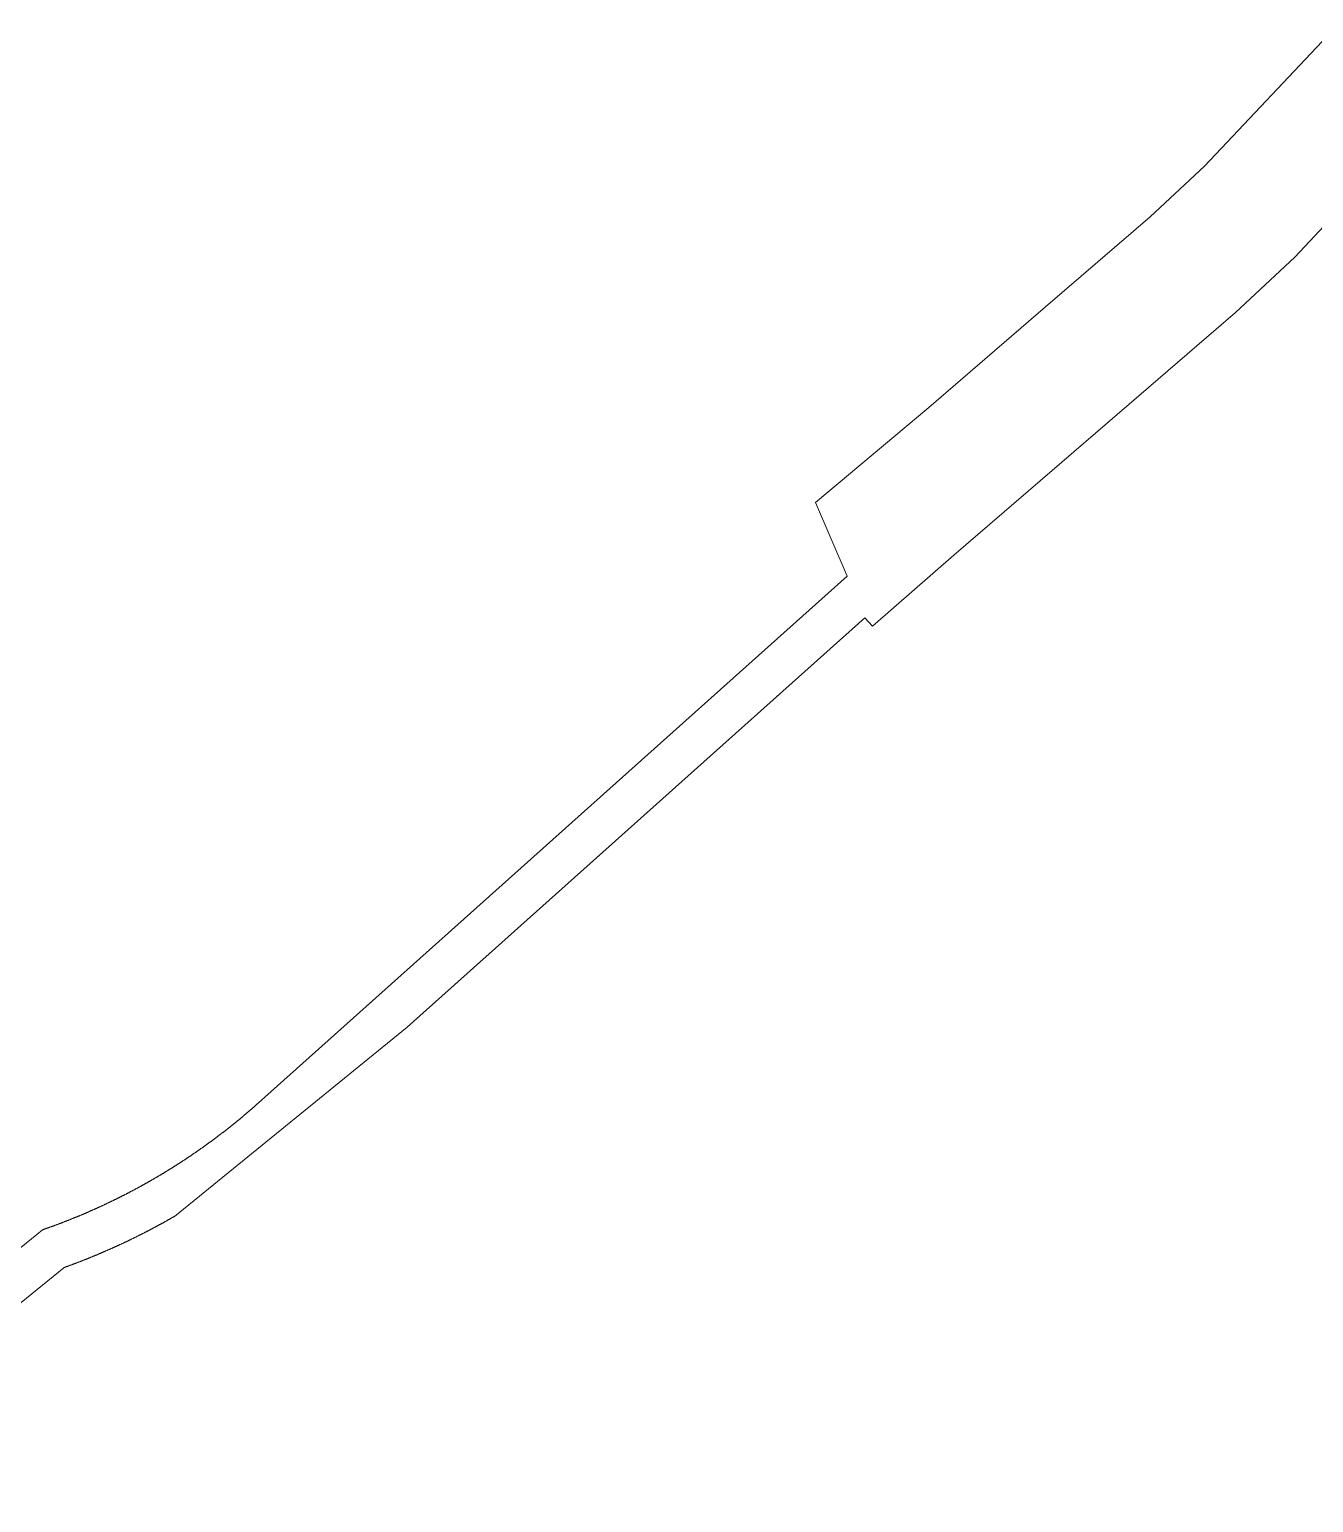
# Model space of a CAD drawing. Extents: x 174934 to 192674, y 648863 to 672607.
# Drawn here: x 189013.8 to 189313.9, y 650905.3 to 651249.6 of the extents above; entities that cross this region are included whole.
import ezdxf

# ---------------------------------------------------------------- set-up
doc = ezdxf.new("R2010")
doc.units = 0
doc.layers.add('pspecial', color=7, linetype='Continuous', lineweight=0)

msp = doc.modelspace()

# ---------------------------------------------------------------- linework, layer by layer
at = {"layer": 'pspecial', "flags": 128}
for points in [[(189318.59, 651249.61), (189288.43, 651217.64), (189275.7, 651205.79), (189251.25, 651184.76), (189223.96, 651161.24), (189197.47, 651138.99), (189197.47, 651138.99), (189204.89, 651121.77), (189067.32, 650998.69), (189067.24, 650998.62), (189067.17, 650998.56), (189067.09, 650998.49), (189067.02, 650998.43), (189066.94, 650998.36), (189066.87, 650998.29), (189066.79, 650998.23), (189066.72, 650998.16), (189066.64, 650998.09), (189066.57, 650998.03), (189066.49, 650997.96), (189066.42, 650997.89), (189066.34, 650997.83), (189066.27, 650997.76), (189066.19, 650997.7), (189066.12, 650997.63), (189066.04, 650997.57), (189065.97, 650997.5), (189065.89, 650997.43), (189065.82, 650997.37), (189065.74, 650997.3), (189065.67, 650997.24), (189065.59, 650997.17), (189065.51, 650997.11), (189065.44, 650997.04), (189065.36, 650996.97), (189065.29, 650996.91), (189065.21, 650996.84), (189065.14, 650996.78), (189065.06, 650996.71), (189064.98, 650996.65), (189064.91, 650996.58), (189064.83, 650996.52), (189064.76, 650996.45), (189064.68, 650996.39), (189064.6, 650996.32), (189064.53, 650996.26), (189064.45, 650996.19), (189064.38, 650996.13), (189064.3, 650996.06), (189064.22, 650996), (189064.15, 650995.94), (189064.07, 650995.87), (189063.99, 650995.81), (189063.92, 650995.74), (189063.84, 650995.68), (189063.76, 650995.61), (189063.69, 650995.55), (189063.61, 650995.49), (189063.53, 650995.42), (189063.46, 650995.36), (189063.38, 650995.29), (189063.3, 650995.23), (189063.23, 650995.16), (189063.15, 650995.1), (189063.07, 650995.04), (189063, 650994.97), (189062.92, 650994.91), (189062.84, 650994.85), (189062.76, 650994.78), (189062.69, 650994.72), (189062.61, 650994.66), (189062.53, 650994.59), (189062.46, 650994.53), (189062.38, 650994.46), (189062.3, 650994.4), (189062.22, 650994.34), (189062.15, 650994.27), (189062.07, 650994.21), (189061.99, 650994.15), (189061.91, 650994.09), (189061.84, 650994.02), (189061.76, 650993.96), (189061.68, 650993.9), (189061.6, 650993.83), (189061.52, 650993.77), (189061.45, 650993.71), (189061.37, 650993.65), (189061.29, 650993.58), (189061.21, 650993.52), (189061.13, 650993.46), (189061.06, 650993.4), (189060.98, 650993.33), (189060.9, 650993.27), (189060.82, 650993.21), (189060.74, 650993.15), (189060.67, 650993.08), (189060.59, 650993.02), (189060.51, 650992.96), (189060.43, 650992.9), (189060.35, 650992.84), (189060.27, 650992.77), (189060.2, 650992.71), (189060.12, 650992.65), (189060.04, 650992.59), (189059.96, 650992.53), (189059.88, 650992.46), (189059.8, 650992.4), (189059.72, 650992.34), (189059.64, 650992.28), (189059.57, 650992.22), (189059.49, 650992.16), (189059.41, 650992.1), (189059.33, 650992.03), (189059.25, 650991.97), (189059.17, 650991.91), (189059.09, 650991.85), (189059.01, 650991.79), (189058.93, 650991.73), (189058.85, 650991.67), (189058.77, 650991.61), (189058.7, 650991.55), (189058.62, 650991.48), (189058.54, 650991.42), (189058.46, 650991.36), (189058.38, 650991.3), (189058.3, 650991.24), (189058.22, 650991.18), (189058.14, 650991.12), (189058.06, 650991.06), (189057.98, 650991), (189057.9, 650990.94), (189057.82, 650990.88), (189057.74, 650990.82), (189057.66, 650990.76), (189057.58, 650990.7), (189057.5, 650990.64), (189057.42, 650990.58), (189057.34, 650990.52), (189057.26, 650990.46), (189057.18, 650990.4), (189057.1, 650990.34), (189057.02, 650990.28), (189056.94, 650990.22), (189056.86, 650990.16), (189056.78, 650990.1), (189056.7, 650990.04), (189056.62, 650989.98), (189056.54, 650989.92), (189056.46, 650989.86), (189056.38, 650989.8), (189056.3, 650989.74), (189056.22, 650989.68), (189056.14, 650989.62), (189056.05, 650989.57), (189055.97, 650989.51), (189055.89, 650989.45), (189055.81, 650989.39), (189055.73, 650989.33), (189055.65, 650989.27), (189055.57, 650989.21), (189055.49, 650989.15), (189055.41, 650989.09), (189055.33, 650989.04), (189055.25, 650988.98), (189055.17, 650988.92), (189055.08, 650988.86), (189055, 650988.8), (189054.92, 650988.74), (189054.84, 650988.69), (189054.76, 650988.63), (189054.68, 650988.57), (189054.6, 650988.51), (189054.51, 650988.45), (189054.43, 650988.39), (189054.35, 650988.34), (189054.27, 650988.28), (189054.19, 650988.22), (189054.11, 650988.16), (189054.03, 650988.11), (189053.94, 650988.05), (189053.86, 650987.99), (189053.78, 650987.93), (189053.7, 650987.88), (189053.62, 650987.82), (189053.54, 650987.76), (189053.45, 650987.7), (189053.37, 650987.65), (189053.29, 650987.59), (189053.21, 650987.53), (189053.13, 650987.47), (189053.04, 650987.42), (189052.96, 650987.36), (189052.88, 650987.3), (189052.8, 650987.25), (189052.71, 650987.19), (189052.63, 650987.13), (189052.55, 650987.08), (189052.47, 650987.02), (189052.38, 650986.96), (189052.3, 650986.91), (189052.22, 650986.85), (189052.14, 650986.79), (189052.05, 650986.74), (189051.97, 650986.68), (189051.89, 650986.62), (189051.81, 650986.57), (189051.72, 650986.51), (189051.64, 650986.45), (189051.56, 650986.4), (189051.48, 650986.34), (189051.39, 650986.29), (189051.31, 650986.23), (189051.23, 650986.17), (189051.14, 650986.12), (189051.06, 650986.06), (189050.98, 650986.01), (189050.9, 650985.95), (189050.81, 650985.9), (189050.73, 650985.84), (189050.65, 650985.79), (189050.56, 650985.73), (189050.48, 650985.67), (189050.4, 650985.62), (189050.31, 650985.56), (189050.23, 650985.51), (189050.15, 650985.45), (189050.06, 650985.4), (189049.98, 650985.34), (189049.9, 650985.29), (189049.81, 650985.23), (189049.73, 650985.18), (189049.64, 650985.12), (189049.56, 650985.07), (189049.48, 650985.01), (189049.39, 650984.96), (189049.31, 650984.91), (189049.23, 650984.85), (189049.14, 650984.8), (189049.06, 650984.74), (189048.97, 650984.69), (189048.89, 650984.63), (189048.81, 650984.58), (189048.72, 650984.52), (189048.64, 650984.47), (189048.55, 650984.42), (189048.47, 650984.36), (189048.39, 650984.31), (189048.3, 650984.25), (189048.22, 650984.2), (189048.13, 650984.15), (189048.05, 650984.09), (189047.96, 650984.04), (189047.88, 650983.99), (189047.79, 650983.93), (189047.71, 650983.88), (189047.63, 650983.83), (189047.54, 650983.77), (189047.46, 650983.72), (189047.37, 650983.67), (189047.29, 650983.61), (189047.2, 650983.56), (189047.12, 650983.51), (189047.03, 650983.45), (189046.95, 650983.4), (189046.86, 650983.35), (189046.78, 650983.29), (189046.69, 650983.24), (189046.61, 650983.19), (189046.52, 650983.14), (189046.44, 650983.08), (189046.35, 650983.03), (189046.27, 650982.98), (189046.18, 650982.93), (189046.1, 650982.87), (189046.01, 650982.82), (189045.93, 650982.77), (189045.84, 650982.72), (189045.76, 650982.66), (189045.67, 650982.61), (189045.59, 650982.56), (189045.5, 650982.51), (189045.42, 650982.46), (189045.33, 650982.4), (189045.24, 650982.35), (189045.16, 650982.3), (189045.07, 650982.25), (189044.99, 650982.2), (189044.9, 650982.15), (189044.82, 650982.09), (189044.73, 650982.04), (189044.65, 650981.99), (189044.56, 650981.94), (189044.47, 650981.89), (189044.39, 650981.84), (189044.3, 650981.79), (189044.22, 650981.73), (189044.13, 650981.68), (189044.04, 650981.63), (189043.96, 650981.58), (189043.87, 650981.53), (189043.79, 650981.48), (189043.7, 650981.43), (189043.61, 650981.38), (189043.53, 650981.33), (189043.44, 650981.28), (189043.35, 650981.23), (189043.27, 650981.18), (189043.18, 650981.13), (189043.1, 650981.08), (189043.01, 650981.02), (189042.92, 650980.97), (189042.84, 650980.92), (189042.75, 650980.87), (189042.66, 650980.82), (189042.58, 650980.77), (189042.49, 650980.72), (189042.4, 650980.67), (189042.32, 650980.62), (189042.23, 650980.57), (189042.14, 650980.52), (189042.06, 650980.47), (189041.97, 650980.43), (189041.88, 650980.38), (189041.8, 650980.33), (189041.71, 650980.28), (189041.62, 650980.23), (189041.54, 650980.18), (189041.45, 650980.13), (189041.36, 650980.08), (189041.27, 650980.03), (189041.19, 650979.98), (189041.1, 650979.93), (189041.01, 650979.88), (189040.93, 650979.83), (189040.84, 650979.79), (189040.75, 650979.74), (189040.66, 650979.69), (189040.58, 650979.64), (189040.49, 650979.59), (189040.4, 650979.54), (189040.31, 650979.49), (189040.23, 650979.44), (189040.14, 650979.4), (189040.05, 650979.35), (189039.96, 650979.3), (189039.88, 650979.25), (189039.79, 650979.2), (189039.7, 650979.16), (189039.61, 650979.11), (189039.53, 650979.06), (189039.44, 650979.01), (189039.35, 650978.96), (189039.26, 650978.92), (189039.17, 650978.87), (189039.09, 650978.82), (189039, 650978.77), (189038.91, 650978.72), (189038.82, 650978.68), (189038.73, 650978.63), (189038.65, 650978.58), (189038.56, 650978.54), (189038.47, 650978.49), (189038.38, 650978.44), (189038.29, 650978.39), (189038.21, 650978.35), (189038.12, 650978.3), (189038.03, 650978.25), (189037.94, 650978.21), (189037.85, 650978.16), (189037.76, 650978.11), (189037.68, 650978.07), (189037.59, 650978.02), (189037.5, 650977.97), (189037.41, 650977.93), (189037.32, 650977.88), (189037.23, 650977.83), (189037.14, 650977.79), (189037.06, 650977.74), (189036.97, 650977.69), (189036.88, 650977.65), (189036.79, 650977.6), (189036.7, 650977.55), (189036.61, 650977.51), (189036.52, 650977.46), (189036.44, 650977.42), (189036.35, 650977.37), (189036.26, 650977.33), (189036.17, 650977.28), (189036.08, 650977.23), (189035.99, 650977.19), (189035.9, 650977.14), (189035.81, 650977.1), (189035.72, 650977.05), (189035.63, 650977.01), (189035.54, 650976.96), (189035.46, 650976.92), (189035.37, 650976.87), (189035.28, 650976.83), (189035.19, 650976.78), (189035.1, 650976.74), (189035.01, 650976.69), (189034.92, 650976.65), (189034.83, 650976.6), (189034.74, 650976.56), (189034.65, 650976.51), (189034.56, 650976.47), (189034.47, 650976.42), (189034.38, 650976.38), (189034.29, 650976.33), (189034.2, 650976.29), (189034.11, 650976.24), (189034.02, 650976.2), (189033.94, 650976.16), (189033.85, 650976.11), (189033.76, 650976.07), (189033.67, 650976.02), (189033.58, 650975.98), (189033.49, 650975.94), (189033.4, 650975.89), (189033.31, 650975.85), (189033.22, 650975.8), (189033.13, 650975.76), (189033.04, 650975.72), (189032.95, 650975.67), (189032.86, 650975.63), (189032.77, 650975.59), (189032.68, 650975.54), (189032.59, 650975.5), (189032.5, 650975.46), (189032.41, 650975.41), (189032.32, 650975.37), (189032.23, 650975.33), (189032.14, 650975.28), (189032.04, 650975.24), (189031.95, 650975.2), (189031.86, 650975.16), (189031.77, 650975.11), (189031.68, 650975.07), (189031.59, 650975.03), (189031.5, 650974.98), (189031.41, 650974.94), (189031.32, 650974.9), (189031.23, 650974.86), (189031.14, 650974.81), (189031.05, 650974.77), (189030.96, 650974.73), (189030.87, 650974.69), (189030.78, 650974.65), (189030.69, 650974.6), (189030.6, 650974.56), (189030.51, 650974.52), (189030.41, 650974.48), (189030.32, 650974.44), (189030.23, 650974.39), (189030.14, 650974.35), (189030.05, 650974.31), (189029.96, 650974.27), (189029.87, 650974.23), (189029.78, 650974.19), (189029.69, 650974.15), (189029.6, 650974.1), (189029.5, 650974.06), (189029.41, 650974.02), (189029.32, 650973.98), (189029.23, 650973.94), (189029.14, 650973.9), (189029.05, 650973.86), (189028.96, 650973.82), (189028.87, 650973.78), (189028.78, 650973.74), (189028.68, 650973.69), (189028.59, 650973.65), (189028.5, 650973.61), (189028.41, 650973.57), (189028.32, 650973.53), (189028.23, 650973.49), (189028.14, 650973.45), (189028.04, 650973.41), (189027.95, 650973.37), (189027.86, 650973.33), (189027.77, 650973.29), (189027.68, 650973.25), (189027.59, 650973.21), (189027.49, 650973.17), (189027.4, 650973.13), (189027.31, 650973.09), (189027.22, 650973.05), (189027.13, 650973.01), (189027.03, 650972.97), (189026.94, 650972.93), (189026.85, 650972.89), (189026.76, 650972.85), (189026.67, 650972.81), (189026.58, 650972.78), (189026.48, 650972.74), (189026.39, 650972.7), (189026.3, 650972.66), (189026.21, 650972.62), (189026.12, 650972.58), (189026.02, 650972.54), (189025.93, 650972.5), (189025.84, 650972.46), (189025.75, 650972.42), (189025.65, 650972.39), (189025.56, 650972.35), (189025.47, 650972.31), (189025.38, 650972.27), (189025.28, 650972.23), (189025.19, 650972.19), (189025.1, 650972.16), (189025.01, 650972.12), (189024.92, 650972.08), (189024.82, 650972.04), (189024.73, 650972), (189024.64, 650971.97), (189024.55, 650971.93), (189024.45, 650971.89), (189024.36, 650971.85), (189024.27, 650971.81), (189024.17, 650971.78), (189024.08, 650971.74), (189023.99, 650971.7), (189023.9, 650971.66), (189023.8, 650971.63), (189023.71, 650971.59), (189023.62, 650971.55), (189023.53, 650971.51), (189023.43, 650971.48), (189023.34, 650971.44), (189023.25, 650971.4), (189023.15, 650971.37), (189023.06, 650971.33), (189022.97, 650971.29), (189022.88, 650971.26), (189022.78, 650971.22), (189022.69, 650971.18), (189022.6, 650971.15), (189022.5, 650971.11), (189022.41, 650971.07), (189022.32, 650971.04), (189022.22, 650971), (189022.13, 650970.96), (189022.04, 650970.93), (189021.94, 650970.89), (189021.85, 650970.86), (189021.76, 650970.82), (189021.66, 650970.78), (189021.57, 650970.75), (189021.48, 650970.71), (189021.38, 650970.68), (189021.29, 650970.64), (189021.2, 650970.6), (189021.1, 650970.57), (189021.01, 650970.53), (189020.92, 650970.5), (189020.82, 650970.46), (189020.73, 650970.43), (189020.64, 650970.39), (189020.54, 650970.36), (189020.45, 650970.32), (189020.36, 650970.29), (189020.26, 650970.25), (189020.17, 650970.22), (189020.07, 650970.18), (189019.98, 650970.15), (189019.89, 650970.11), (189019.79, 650970.08), (189019.7, 650970.04), (189019.61, 650970.01), (189019.51, 650969.97), (189019.42, 650969.94), (189019.32, 650969.9), (189019.23, 650969.87), (189019.14, 650969.84), (189019.04, 650969.8), (189018.95, 650969.77), (189018.85, 650969.73), (189018.76, 650969.7), (189018.67, 650969.67), (189018.57, 650969.63), (189018.48, 650969.6), (189018.38, 650969.56), (189018.29, 650969.53), (189018.2, 650969.5), (189018.1, 650969.46), (189018.01, 650969.43), (189017.91, 650969.4), (189017.82, 650969.36), (189017.72, 650969.33), (189017.63, 650969.3), (189017.54, 650969.26), (189017.44, 650969.23), (189017.35, 650969.2), (189017.25, 650969.16), (189017.16, 650969.13), (189017.06, 650969.1), (189016.97, 650969.07), (189016.87, 650969.03), (189016.82, 650969.02), (189015.48, 650967.92), (188938.34, 650905.26)], [(188996.44, 650939.57), (189021.78, 650960.16), (189021.88, 650960.19), (189021.97, 650960.23), (189022.06, 650960.26), (189022.16, 650960.29), (189022.25, 650960.33), (189022.35, 650960.36), (189022.44, 650960.4), (189022.53, 650960.43), (189022.63, 650960.47), (189022.72, 650960.5), (189022.82, 650960.53), (189022.91, 650960.57), (189023, 650960.6), (189023.1, 650960.64), (189023.19, 650960.67), (189023.29, 650960.71), (189023.38, 650960.74), (189023.47, 650960.78), (189023.57, 650960.81), (189023.66, 650960.85), (189023.75, 650960.88), (189023.85, 650960.92), (189023.94, 650960.95), (189024.04, 650960.99), (189024.13, 650961.02), (189024.22, 650961.06), (189024.32, 650961.09), (189024.41, 650961.13), (189024.5, 650961.16), (189024.6, 650961.2), (189024.69, 650961.23), (189024.78, 650961.27), (189024.88, 650961.31), (189024.97, 650961.34), (189025.06, 650961.38), (189025.16, 650961.41), (189025.25, 650961.45), (189025.34, 650961.48), (189025.44, 650961.52), (189025.53, 650961.56), (189025.62, 650961.59), (189025.72, 650961.63), (189025.81, 650961.67), (189025.9, 650961.7), (189026, 650961.74), (189026.09, 650961.77), (189026.18, 650961.81), (189026.28, 650961.85), (189026.37, 650961.88), (189026.46, 650961.92), (189026.55, 650961.96), (189026.65, 650961.99), (189026.74, 650962.03), (189026.83, 650962.07), (189026.93, 650962.1), (189027.02, 650962.14), (189027.11, 650962.18), (189027.21, 650962.22), (189027.3, 650962.25), (189027.39, 650962.29), (189027.48, 650962.33), (189027.58, 650962.37), (189027.67, 650962.4), (189027.76, 650962.44), (189027.85, 650962.48), (189027.95, 650962.52), (189028.04, 650962.55), (189028.13, 650962.59), (189028.23, 650962.63), (189028.32, 650962.67), (189028.41, 650962.7), (189028.5, 650962.74), (189028.6, 650962.78), (189028.69, 650962.82), (189028.78, 650962.86), (189028.87, 650962.89), (189028.96, 650962.93), (189029.06, 650962.97), (189029.15, 650963.01), (189029.24, 650963.05), (189029.33, 650963.09), (189029.43, 650963.12), (189029.52, 650963.16), (189029.61, 650963.2), (189029.7, 650963.24), (189029.8, 650963.28), (189029.89, 650963.32), (189029.98, 650963.36), (189030.07, 650963.4), (189030.16, 650963.44), (189030.26, 650963.47), (189030.35, 650963.51), (189030.44, 650963.55), (189030.53, 650963.59), (189030.62, 650963.63), (189030.72, 650963.67), (189030.81, 650963.71), (189030.9, 650963.75), (189030.99, 650963.79), (189031.08, 650963.83), (189031.18, 650963.87), (189031.27, 650963.91), (189031.36, 650963.95), (189031.45, 650963.99), (189031.54, 650964.03), (189031.63, 650964.07), (189031.73, 650964.11), (189031.82, 650964.15), (189031.91, 650964.19), (189032, 650964.23), (189032.09, 650964.27), (189032.18, 650964.31), (189032.27, 650964.35), (189032.37, 650964.39), (189032.46, 650964.43), (189032.55, 650964.47), (189032.64, 650964.51), (189032.73, 650964.55), (189032.82, 650964.59), (189032.91, 650964.63), (189033.01, 650964.67), (189033.1, 650964.71), (189033.19, 650964.75), (189033.28, 650964.8), (189033.37, 650964.84), (189033.46, 650964.88), (189033.55, 650964.92), (189033.64, 650964.96), (189033.74, 650965), (189033.83, 650965.04), (189033.92, 650965.08), (189034.01, 650965.13), (189034.1, 650965.17), (189034.19, 650965.21), (189034.28, 650965.25), (189034.37, 650965.29), (189034.46, 650965.33), (189034.55, 650965.38), (189034.64, 650965.42), (189034.74, 650965.46), (189034.83, 650965.5), (189034.92, 650965.54), (189035.01, 650965.58), (189035.1, 650965.63), (189035.19, 650965.67), (189035.28, 650965.71), (189035.37, 650965.75), (189035.46, 650965.8), (189035.55, 650965.84), (189035.64, 650965.88), (189035.73, 650965.92), (189035.82, 650965.97), (189035.91, 650966.01), (189036, 650966.05), (189036.09, 650966.09), (189036.19, 650966.14), (189036.28, 650966.18), (189036.37, 650966.22), (189036.46, 650966.27), (189036.55, 650966.31), (189036.64, 650966.35), (189036.73, 650966.39), (189036.82, 650966.44), (189036.91, 650966.48), (189037, 650966.52), (189037.09, 650966.57), (189037.18, 650966.61), (189037.27, 650966.65), (189037.36, 650966.7), (189037.45, 650966.74), (189037.54, 650966.79), (189037.63, 650966.83), (189037.72, 650966.87), (189037.81, 650966.92), (189037.9, 650966.96), (189037.99, 650967), (189038.08, 650967.05), (189038.17, 650967.09), (189038.26, 650967.14), (189038.35, 650967.18), (189038.44, 650967.23), (189038.53, 650967.27), (189038.61, 650967.31), (189038.7, 650967.36), (189038.79, 650967.4), (189038.88, 650967.45), (189038.97, 650967.49), (189039.06, 650967.54), (189039.15, 650967.58), (189039.24, 650967.63), (189039.33, 650967.67), (189039.42, 650967.72), (189039.51, 650967.76), (189039.6, 650967.81), (189039.69, 650967.85), (189039.78, 650967.9), (189039.87, 650967.94), (189039.96, 650967.99), (189040.05, 650968.03), (189040.13, 650968.08), (189040.22, 650968.12), (189040.31, 650968.17), (189040.4, 650968.21), (189040.49, 650968.26), (189040.58, 650968.3), (189040.67, 650968.35), (189040.76, 650968.39), (189040.85, 650968.44), (189040.94, 650968.49), (189041.02, 650968.53), (189041.11, 650968.58), (189041.2, 650968.62), (189041.29, 650968.67), (189041.38, 650968.72), (189041.47, 650968.76), (189041.56, 650968.81), (189041.65, 650968.85), (189041.73, 650968.9), (189041.82, 650968.95), (189041.91, 650968.99), (189042, 650969.04), (189042.09, 650969.09), (189042.18, 650969.13), (189042.27, 650969.18), (189042.35, 650969.23), (189042.44, 650969.27), (189042.53, 650969.32), (189042.62, 650969.37), (189042.71, 650969.41), (189042.8, 650969.46), (189042.88, 650969.51), (189042.97, 650969.56), (189043.06, 650969.6), (189043.15, 650969.65), (189043.24, 650969.7), (189043.32, 650969.74), (189043.41, 650969.79), (189043.5, 650969.84), (189043.59, 650969.89), (189043.68, 650969.93), (189043.76, 650969.98), (189043.85, 650970.03), (189043.94, 650970.08), (189044.03, 650970.12), (189044.12, 650970.17), (189044.2, 650970.22), (189044.29, 650970.27), (189044.38, 650970.32), (189044.47, 650970.36), (189044.55, 650970.41), (189044.64, 650970.46), (189044.73, 650970.51), (189044.82, 650970.56), (189044.91, 650970.6), (189044.99, 650970.65), (189045.08, 650970.7), (189045.17, 650970.75), (189045.26, 650970.8), (189045.34, 650970.85), (189045.43, 650970.9), (189045.52, 650970.94), (189045.6, 650970.99), (189045.69, 650971.04), (189045.78, 650971.09), (189045.87, 650971.14), (189045.95, 650971.19), (189046.04, 650971.24), (189046.13, 650971.29), (189046.22, 650971.34), (189046.3, 650971.39), (189046.39, 650971.43), (189046.48, 650971.48), (189046.56, 650971.53), (189046.65, 650971.58), (189046.74, 650971.63), (189046.82, 650971.68), (189046.91, 650971.73), (189047, 650971.78), (189047.08, 650971.83), (189047.17, 650971.88), (189047.26, 650971.93), (189047.34, 650971.98), (189047.43, 650972.03), (189047.52, 650972.08), (189047.6, 650972.13), (189047.65, 650972.16), (189102.08, 651016.37), (189209.06, 651112.09), (189210.8, 651110.1), (189229.84, 651126.71), (189250, 651144.08), (189270.81, 651162.01), (189295.71, 651183.43), (189309.58, 651196.35), (189327.95, 651216.03)]]:
    msp.add_lwpolyline(points, dxfattribs=at)

doc.saveas('drawing.dxf')
